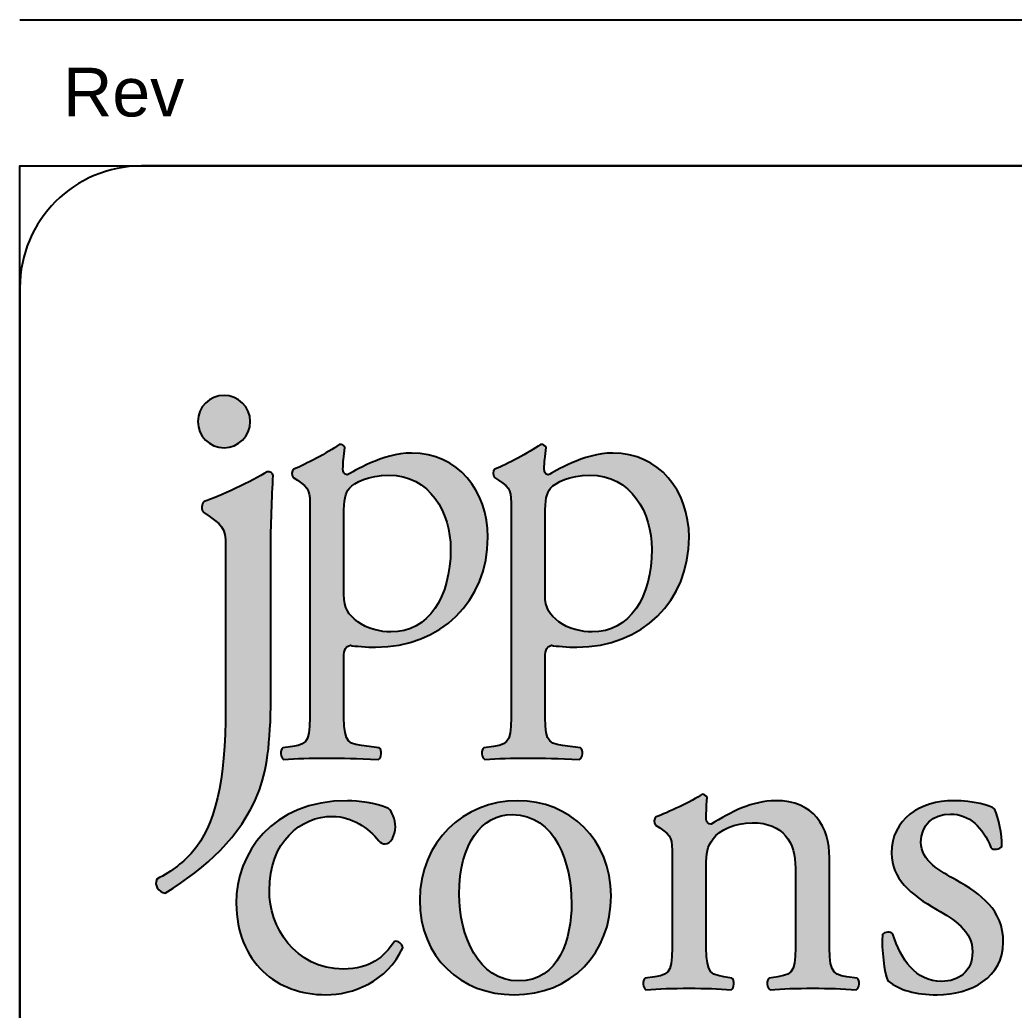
# Paper-space layout 'A1mask (portrait)' of a CAD drawing. Extents: x 0 to 565, y 0 to 805.
# Drawn here: x 385 to 425.83, y 85.33 to 126 of the extents above; entities that cross this region are included whole.
import ezdxf
from ezdxf.enums import TextEntityAlignment as Align

# ---------------------------------------------------------------- set-up
doc = ezdxf.new("R2010")
doc.units = 0
doc.layers.get('0').update_dxf_attribs({"linetype": 'CONTINUOUS'})
doc.layers.get('Defpoints').update_dxf_attribs({"linetype": 'CONTINUOUS'})
doc.layers.add('JPP_Mask', color=7, linetype='CONTINUOUS')
doc.styles.add('JPP', font='arial.ttf')

# ---------------------------------------------------------------- blocks, each defined once
blk = doc.blocks.new('A1mask (portrait)')
at = {"true_color": 0x0081c6}
h = blk.add_hatch(color=142, dxfattribs=at)
edge = h.paths.add_edge_path()
edge.add_spline(control_points=[(394.458, 109.504), (394.458, 110.098), (393.976, 110.58), (393.382, 110.58)], knot_values=[3, 3, 3, 3, 4, 4, 4, 4], degree=3, periodic=0)
edge.add_spline(control_points=[(393.382, 110.58), (392.788, 110.58), (392.306, 110.098), (392.306, 109.504)], knot_values=[2, 2, 2, 2, 3, 3, 3, 3], degree=3, periodic=0)
edge.add_spline(control_points=[(392.306, 109.504), (392.306, 108.91), (392.788, 108.428), (393.382, 108.428)], knot_values=[1, 1, 1, 1, 2, 2, 2, 2], degree=3, periodic=0)
edge.add_spline(control_points=[(393.382, 108.428), (393.976, 108.428), (394.458, 108.91), (394.458, 109.504)], knot_values=[0, 0, 0, 0, 1, 1, 1, 1], degree=3, periodic=0)
at = {"true_color": 0x004a91}
h = blk.add_hatch(color=154, dxfattribs=at)
edge = h.paths.add_edge_path()
edge.add_spline(control_points=[(399.609, 100.238), (402.291, 100.238), (404.217, 102.127), (404.217, 104.752)], knot_values=[9, 9, 9, 9, 10, 10, 10, 10], degree=3, periodic=0)
edge.add_spline(control_points=[(404.217, 104.752), (404.217, 106.659), (402.99, 108.208), (401.082, 108.208)], knot_values=[8, 8, 8, 8, 9, 9, 9, 9], degree=3, periodic=0)
edge.add_spline(control_points=[(401.082, 108.208), (399.873, 108.208), (398.684, 107.433), (398.438, 107.32)], knot_values=[7, 7, 7, 7, 8, 8, 8, 8], degree=3, periodic=0)
edge.add_spline(control_points=[(398.438, 107.32), (398.305, 107.32), (398.268, 107.433), (398.268, 107.566)], knot_values=[6, 6, 6, 6, 7, 7, 7, 7], degree=3, periodic=0)
edge.add_spline(control_points=[(398.268, 107.566), (398.268, 107.812), (398.305, 108.095), (398.343, 108.434)], knot_values=[5, 5, 5, 5, 6, 6, 6, 6], degree=3, periodic=0)
edge.add_spline(control_points=[(398.343, 108.434), (398.305, 108.529), (398.23, 108.567), (398.117, 108.567)], knot_values=[4, 4, 4, 4, 5, 5, 5, 5], degree=3, periodic=0)
edge.add_spline(control_points=[(398.117, 108.567), (397.626, 108.208), (396.738, 107.755), (396.247, 107.547)], knot_values=[3, 3, 3, 3, 4, 4, 4, 4], degree=3, periodic=0)
edge.add_spline(control_points=[(396.247, 107.547), (396.153, 107.491), (396.153, 107.283), (396.228, 107.207)], knot_values=[2, 2, 2, 2, 3, 3, 3, 3], degree=3, periodic=0)
edge.add_spline(control_points=[(396.228, 107.207), (396.228, 107.207), (396.398, 107.094), (396.398, 107.094), (396.908, 106.753), (396.908, 106.659), (396.908, 105.923)], knot_values=[0, 0, 0, 0, 1, 1, 1, 2, 2, 2, 2], degree=3, periodic=0)
edge.add_spline(control_points=[(396.908, 105.923), (396.908, 105.923), (396.908, 103.893), (396.908, 101.862)], knot_values=[21.5, 21.5, 21.5, 21.5, 22, 22, 22, 22], degree=3, periodic=0)
edge.add_spline(control_points=[(396.908, 101.862), (396.908, 99.832), (396.908, 97.802), (396.908, 97.802), (396.908, 96.442), (396.889, 96.254), (396.191, 96.159)], knot_values=[20, 20, 20, 20, 20.5, 20.5, 20.5, 21.5, 21.5, 21.5, 21.5], degree=3, periodic=0)
edge.add_spline(control_points=[(396.191, 96.159), (396.191, 96.159), (395.793, 96.102), (395.793, 96.102), (395.661, 96.007), (395.699, 95.686), (395.831, 95.63)], knot_values=[18, 18, 18, 18, 19, 19, 19, 20, 20, 20, 20], degree=3, periodic=0)
edge.add_spline(control_points=[(395.831, 95.63), (396.36, 95.668), (396.927, 95.686), (397.607, 95.686)], knot_values=[17, 17, 17, 17, 18, 18, 18, 18], degree=3, periodic=0)
edge.add_spline(control_points=[(397.607, 95.686), (398.268, 95.686), (398.816, 95.668), (399.722, 95.63)], knot_values=[16, 16, 16, 16, 17, 17, 17, 17], degree=3, periodic=0)
edge.add_spline(control_points=[(399.722, 95.63), (399.854, 95.686), (399.892, 96.007), (399.76, 96.102)], knot_values=[15, 15, 15, 15, 16, 16, 16, 16], degree=3, periodic=0)
edge.add_spline(control_points=[(399.76, 96.102), (399.76, 96.102), (399.023, 96.197), (399.023, 96.197), (398.343, 96.291), (398.305, 96.461), (398.305, 97.802)], knot_values=[13, 13, 13, 13, 14, 14, 14, 15, 15, 15, 15], degree=3, periodic=0)
edge.add_spline(control_points=[(398.305, 97.802), (398.305, 97.802), (398.305, 99.785), (398.305, 99.785), (398.305, 100.181), (398.4, 100.275), (398.57, 100.314)], knot_values=[11, 11, 11, 11, 12, 12, 12, 13, 13, 13, 13], degree=3, periodic=0)
edge.add_spline(control_points=[(398.57, 100.314), (398.74, 100.275), (399.269, 100.238), (399.609, 100.238)], knot_values=[10, 10, 10, 10, 11, 11, 11, 11], degree=3, periodic=0)
edge = h.paths.add_edge_path(flags=16)
edge.add_spline(control_points=[(398.872, 101.277), (398.495, 101.579), (398.305, 101.806), (398.305, 102.41)], knot_values=[0, 0, 0, 0, 1, 1, 1, 1], degree=3, periodic=0)
edge.add_spline(control_points=[(398.305, 102.41), (398.305, 102.41), (398.305, 103.222), (398.305, 104.034)], knot_values=[6.5, 6.5, 6.5, 6.5, 7, 7, 7, 7], degree=3, periodic=0)
edge.add_spline(control_points=[(398.305, 104.034), (398.305, 104.846), (398.305, 105.659), (398.305, 105.659), (398.305, 106.282), (398.362, 106.565), (398.532, 106.773)], knot_values=[5, 5, 5, 5, 5.5, 5.5, 5.5, 6.5, 6.5, 6.5, 6.5], degree=3, periodic=0)
edge.add_spline(control_points=[(398.532, 106.773), (398.74, 106.999), (399.325, 107.301), (400.138, 107.301)], knot_values=[4, 4, 4, 4, 5, 5, 5, 5], degree=3, periodic=0)
edge.add_spline(control_points=[(400.138, 107.301), (401.837, 107.301), (402.687, 105.772), (402.687, 104.261)], knot_values=[3, 3, 3, 3, 4, 4, 4, 4], degree=3, periodic=0)
edge.add_spline(control_points=[(402.687, 104.261), (402.687, 102.297), (401.781, 100.861), (400.232, 100.861)], knot_values=[2, 2, 2, 2, 3, 3, 3, 3], degree=3, periodic=0)
edge.add_spline(control_points=[(400.232, 100.861), (399.835, 100.861), (399.25, 100.994), (398.872, 101.277)], knot_values=[1, 1, 1, 1, 2, 2, 2, 2], degree=3, periodic=0)
h = blk.add_hatch(color=154, dxfattribs=at)
edge = h.paths.add_edge_path()
edge.add_spline(control_points=[(406.568, 97.802), (406.568, 97.802), (406.568, 99.785), (406.568, 99.785), (406.568, 100.181), (406.662, 100.275), (406.832, 100.314)], knot_values=[11, 11, 11, 11, 12, 12, 12, 13, 13, 13, 13], degree=3, periodic=0)
edge.add_spline(control_points=[(406.832, 100.314), (407.002, 100.275), (407.531, 100.238), (407.871, 100.238)], knot_values=[10, 10, 10, 10, 11, 11, 11, 11], degree=3, periodic=0)
edge.add_spline(control_points=[(407.871, 100.238), (410.553, 100.238), (412.478, 102.127), (412.478, 104.752)], knot_values=[9, 9, 9, 9, 10, 10, 10, 10], degree=3, periodic=0)
edge.add_spline(control_points=[(412.478, 104.752), (412.478, 106.659), (411.251, 108.208), (409.344, 108.208)], knot_values=[8, 8, 8, 8, 9, 9, 9, 9], degree=3, periodic=0)
edge.add_spline(control_points=[(409.344, 108.208), (408.135, 108.208), (406.945, 107.433), (406.7, 107.32)], knot_values=[7, 7, 7, 7, 8, 8, 8, 8], degree=3, periodic=0)
edge.add_spline(control_points=[(406.7, 107.32), (406.568, 107.32), (406.53, 107.433), (406.53, 107.566)], knot_values=[6, 6, 6, 6, 7, 7, 7, 7], degree=3, periodic=0)
edge.add_spline(control_points=[(406.53, 107.566), (406.53, 107.812), (406.568, 108.095), (406.605, 108.434)], knot_values=[5, 5, 5, 5, 6, 6, 6, 6], degree=3, periodic=0)
edge.add_spline(control_points=[(406.605, 108.434), (406.568, 108.529), (406.492, 108.567), (406.379, 108.567)], knot_values=[4, 4, 4, 4, 5, 5, 5, 5], degree=3, periodic=0)
edge.add_spline(control_points=[(406.379, 108.567), (405.888, 108.208), (405, 107.755), (404.509, 107.547)], knot_values=[3, 3, 3, 3, 4, 4, 4, 4], degree=3, periodic=0)
edge.add_spline(control_points=[(404.509, 107.547), (404.414, 107.491), (404.414, 107.283), (404.49, 107.207)], knot_values=[2, 2, 2, 2, 3, 3, 3, 3], degree=3, periodic=0)
edge.add_spline(control_points=[(404.49, 107.207), (404.49, 107.207), (404.66, 107.094), (404.66, 107.094), (405.17, 106.753), (405.17, 106.659), (405.17, 105.923)], knot_values=[0, 0, 0, 0, 1, 1, 1, 2, 2, 2, 2], degree=3, periodic=0)
edge.add_spline(control_points=[(405.17, 105.923), (405.17, 105.923), (405.17, 103.893), (405.17, 101.862)], knot_values=[21.5, 21.5, 21.5, 21.5, 22, 22, 22, 22], degree=3, periodic=0)
edge.add_spline(control_points=[(405.17, 101.862), (405.17, 99.832), (405.17, 97.802), (405.17, 97.802), (405.17, 96.442), (405.151, 96.254), (404.452, 96.159)], knot_values=[20, 20, 20, 20, 20.5, 20.5, 20.5, 21.5, 21.5, 21.5, 21.5], degree=3, periodic=0)
edge.add_spline(control_points=[(404.452, 96.159), (404.452, 96.159), (404.056, 96.102), (404.056, 96.102), (403.923, 96.007), (403.961, 95.686), (404.093, 95.63)], knot_values=[18, 18, 18, 18, 19, 19, 19, 20, 20, 20, 20], degree=3, periodic=0)
edge.add_spline(control_points=[(404.093, 95.63), (404.622, 95.668), (405.189, 95.686), (405.869, 95.686)], knot_values=[17, 17, 17, 17, 18, 18, 18, 18], degree=3, periodic=0)
edge.add_spline(control_points=[(405.869, 95.686), (406.53, 95.686), (407.078, 95.668), (407.984, 95.63)], knot_values=[16, 16, 16, 16, 17, 17, 17, 17], degree=3, periodic=0)
edge.add_spline(control_points=[(407.984, 95.63), (408.116, 95.686), (408.154, 96.007), (408.022, 96.102)], knot_values=[15, 15, 15, 15, 16, 16, 16, 16], degree=3, periodic=0)
edge.add_spline(control_points=[(408.022, 96.102), (408.022, 96.102), (407.285, 96.197), (407.285, 96.197), (406.605, 96.291), (406.568, 96.461), (406.568, 97.802)], knot_values=[13, 13, 13, 13, 14, 14, 14, 15, 15, 15, 15], degree=3, periodic=0)
edge = h.paths.add_edge_path(flags=16)
edge.add_spline(control_points=[(407.134, 101.277), (406.757, 101.579), (406.568, 101.806), (406.568, 102.41)], knot_values=[0, 0, 0, 0, 1, 1, 1, 1], degree=3, periodic=0)
edge.add_spline(control_points=[(406.568, 102.41), (406.568, 102.41), (406.568, 103.222), (406.568, 104.034)], knot_values=[6.5, 6.5, 6.5, 6.5, 7, 7, 7, 7], degree=3, periodic=0)
edge.add_spline(control_points=[(406.568, 104.034), (406.568, 104.846), (406.568, 105.659), (406.568, 105.659), (406.568, 106.282), (406.624, 106.565), (406.794, 106.773)], knot_values=[5, 5, 5, 5, 5.5, 5.5, 5.5, 6.5, 6.5, 6.5, 6.5], degree=3, periodic=0)
edge.add_spline(control_points=[(406.794, 106.773), (407.002, 106.999), (407.587, 107.301), (408.399, 107.301)], knot_values=[4, 4, 4, 4, 5, 5, 5, 5], degree=3, periodic=0)
edge.add_spline(control_points=[(408.399, 107.301), (410.099, 107.301), (410.949, 105.772), (410.949, 104.261)], knot_values=[3, 3, 3, 3, 4, 4, 4, 4], degree=3, periodic=0)
edge.add_spline(control_points=[(410.949, 104.261), (410.949, 102.297), (410.043, 100.861), (408.494, 100.861)], knot_values=[2, 2, 2, 2, 3, 3, 3, 3], degree=3, periodic=0)
edge.add_spline(control_points=[(408.494, 100.861), (408.097, 100.861), (407.512, 100.994), (407.134, 101.277)], knot_values=[1, 1, 1, 1, 2, 2, 2, 2], degree=3, periodic=0)
h = blk.add_hatch(color=154, dxfattribs=at)
edge = h.paths.add_edge_path()
edge.add_spline(control_points=[(395.303, 98.126), (395.303, 98.126), (395.303, 104.188), (395.303, 104.188), (395.303, 105.215), (395.353, 106.417), (395.403, 107.294)], knot_values=[5, 5, 5, 5, 6, 6, 6, 7, 7, 7, 7], degree=3, periodic=0)
edge.add_spline(control_points=[(395.403, 107.294), (395.378, 107.394), (395.278, 107.445), (395.153, 107.445)], knot_values=[4, 4, 4, 4, 5, 5, 5, 5], degree=3, periodic=0)
edge.add_spline(control_points=[(395.153, 107.445), (394.577, 107.069), (393.149, 106.417), (392.573, 106.217)], knot_values=[3, 3, 3, 3, 4, 4, 4, 4], degree=3, periodic=0)
edge.add_spline(control_points=[(392.573, 106.217), (392.447, 106.141), (392.447, 105.866), (392.548, 105.766)], knot_values=[2, 2, 2, 2, 3, 3, 3, 3], degree=3, periodic=0)
edge.add_spline(control_points=[(392.548, 105.766), (392.548, 105.766), (392.773, 105.616), (392.773, 105.616), (393.45, 105.165), (393.45, 105.04), (393.45, 104.063)], knot_values=[0, 0, 0, 0, 1, 1, 1, 2, 2, 2, 2], degree=3, periodic=0)
edge.add_spline(control_points=[(393.45, 104.063), (393.45, 104.063), (393.45, 102.485), (393.45, 100.907)], knot_values=[12.5, 12.5, 12.5, 12.5, 13, 13, 13, 13], degree=3, periodic=0)
edge.add_spline(control_points=[(393.45, 100.907), (393.45, 99.329), (393.45, 97.75), (393.45, 97.75), (393.45, 94.695), (392.999, 92.891), (392.097, 91.84)], knot_values=[11, 11, 11, 11, 11.5, 11.5, 11.5, 12.5, 12.5, 12.5, 12.5], degree=3, periodic=0)
edge.add_spline(control_points=[(392.097, 91.84), (391.746, 91.439), (391.27, 91.037), (390.618, 90.712)], knot_values=[10, 10, 10, 10, 11, 11, 11, 11], degree=3, periodic=0)
edge.add_spline(control_points=[(390.618, 90.712), (390.519, 90.462), (390.669, 90.186), (390.97, 90.136)], knot_values=[9, 9, 9, 9, 10, 10, 10, 10], degree=3, periodic=0)
edge.add_spline(control_points=[(390.97, 90.136), (392.698, 91.213), (394.025, 92.416), (394.777, 94.219)], knot_values=[8, 8, 8, 8, 9, 9, 9, 9], degree=3, periodic=0)
edge.add_spline(control_points=[(394.777, 94.219), (395.128, 95.07), (395.303, 96.323), (395.303, 98.126)], knot_values=[7, 7, 7, 7, 8, 8, 8, 8], degree=3, periodic=0)
at = {"true_color": 0x0081c6}
h = blk.add_hatch(color=142, dxfattribs=at)
h.dxf.hatch_style = 2
edge = h.paths.add_edge_path()
edge.add_spline(control_points=[(400.419, 92.856), (400.419, 93.177), (400.287, 93.479), (400.136, 93.612)], knot_values=[0, 0, 0, 0, 1, 1, 1, 1], degree=3, periodic=0)
edge.add_spline(control_points=[(400.136, 93.612), (399.626, 93.838), (398.889, 93.933), (398.455, 93.933)], knot_values=[12, 12, 12, 12, 13, 13, 13, 13], degree=3, periodic=0)
edge.add_spline(control_points=[(398.455, 93.933), (395.32, 93.933), (393.885, 91.761), (393.885, 89.721)], knot_values=[11, 11, 11, 11, 12, 12, 12, 12], degree=3, periodic=0)
edge.add_spline(control_points=[(393.885, 89.721), (393.885, 88.493), (394.319, 87.568), (394.98, 86.926)], knot_values=[10, 10, 10, 10, 11, 11, 11, 11], degree=3, periodic=0)
edge.add_spline(control_points=[(394.98, 86.926), (395.641, 86.284), (396.566, 85.963), (397.567, 85.963)], knot_values=[9, 9, 9, 9, 10, 10, 10, 10], degree=3, periodic=0)
edge.add_spline(control_points=[(397.567, 85.963), (398.662, 85.963), (400.079, 86.492), (400.722, 87.889)], knot_values=[8, 8, 8, 8, 9, 9, 9, 9], degree=3, periodic=0)
edge.add_spline(control_points=[(400.722, 87.889), (400.703, 88.059), (400.532, 88.191), (400.381, 88.154)], knot_values=[7, 7, 7, 7, 8, 8, 8, 8], degree=3, periodic=0)
edge.add_spline(control_points=[(400.381, 88.154), (399.947, 87.511), (399.38, 87.02), (398.285, 87.02)], knot_values=[6, 6, 6, 6, 7, 7, 7, 7], degree=3, periodic=0)
edge.add_spline(control_points=[(398.285, 87.02), (396.264, 87.02), (395.244, 88.777), (395.244, 90.25)], knot_values=[5, 5, 5, 5, 6, 6, 6, 6], degree=3, periodic=0)
edge.add_spline(control_points=[(395.244, 90.25), (395.244, 92.252), (396.528, 93.29), (397.85, 93.29)], knot_values=[4, 4, 4, 4, 5, 5, 5, 5], degree=3, periodic=0)
edge.add_spline(control_points=[(397.85, 93.29), (398.625, 93.29), (399.323, 92.799), (399.739, 92.289)], knot_values=[3, 3, 3, 3, 4, 4, 4, 4], degree=3, periodic=0)
edge.add_spline(control_points=[(399.739, 92.289), (399.815, 92.195), (399.909, 92.157), (400.004, 92.157)], knot_values=[2, 2, 2, 2, 3, 3, 3, 3], degree=3, periodic=0)
edge.add_spline(control_points=[(400.004, 92.157), (400.23, 92.157), (400.419, 92.516), (400.419, 92.856)], knot_values=[1, 1, 1, 1, 2, 2, 2, 2], degree=3, periodic=0)
h = blk.add_hatch(color=142, dxfattribs=at)
edge = h.paths.add_edge_path()
edge.add_spline(control_points=[(409.276, 90.023), (409.276, 92.346), (407.557, 93.933), (405.442, 93.933)], knot_values=[3, 3, 3, 3, 4, 4, 4, 4], degree=3, periodic=0)
edge.add_spline(control_points=[(405.442, 93.933), (403.213, 93.933), (401.419, 92.233), (401.419, 89.853)], knot_values=[2, 2, 2, 2, 3, 3, 3, 3], degree=3, periodic=0)
edge.add_spline(control_points=[(401.419, 89.853), (401.419, 87.492), (403.119, 85.963), (405.291, 85.963)], knot_values=[1, 1, 1, 1, 2, 2, 2, 2], degree=3, periodic=0)
edge.add_spline(control_points=[(405.291, 85.963), (407.652, 85.963), (409.276, 87.662), (409.276, 90.023)], knot_values=[0, 0, 0, 0, 1, 1, 1, 1], degree=3, periodic=0)
edge = h.paths.add_edge_path(flags=16)
edge.add_spline(control_points=[(407.652, 89.721), (407.652, 88.267), (407.142, 86.529), (405.48, 86.529)], knot_values=[2, 2, 2, 2, 3, 3, 3, 3], degree=3, periodic=0)
edge.add_spline(control_points=[(405.48, 86.529), (403.818, 86.529), (403.043, 88.381), (403.043, 90.099)], knot_values=[1, 1, 1, 1, 2, 2, 2, 2], degree=3, periodic=0)
edge.add_spline(control_points=[(403.043, 90.099), (403.043, 92.176), (403.969, 93.366), (405.215, 93.366)], knot_values=[0, 0, 0, 0, 1, 1, 1, 1], degree=3, periodic=0)
edge.add_spline(control_points=[(405.215, 93.366), (407.01, 93.366), (407.652, 91.326), (407.652, 89.721)], knot_values=[3, 3, 3, 3, 4, 4, 4, 4], degree=3, periodic=0)
h = blk.add_hatch(color=142, dxfattribs=at)
edge = h.paths.add_edge_path()
edge.add_spline(control_points=[(418.245, 88.342), (418.245, 88.342), (418.245, 91.591), (418.245, 91.591), (418.245, 92.856), (417.604, 93.933), (416.036, 93.933)], knot_values=[8, 8, 8, 8, 9, 9, 9, 10, 10, 10, 10], degree=3, periodic=0)
edge.add_spline(control_points=[(416.036, 93.933), (415.073, 93.933), (414.185, 93.46), (413.392, 92.97)], knot_values=[7, 7, 7, 7, 8, 8, 8, 8], degree=3, periodic=0)
edge.add_spline(control_points=[(413.392, 92.97), (413.26, 92.97), (413.184, 93.064), (413.184, 93.177)], knot_values=[6, 6, 6, 6, 7, 7, 7, 7], degree=3, periodic=0)
edge.add_spline(control_points=[(413.184, 93.177), (413.184, 93.347), (413.184, 93.63), (413.222, 94.064)], knot_values=[5, 5, 5, 5, 6, 6, 6, 6], degree=3, periodic=0)
edge.add_spline(control_points=[(413.222, 94.064), (413.184, 94.159), (413.09, 94.197), (413.014, 94.197)], knot_values=[4, 4, 4, 4, 5, 5, 5, 5], degree=3, periodic=0)
edge.add_spline(control_points=[(413.014, 94.197), (412.636, 93.914), (411.56, 93.423), (411.126, 93.271)], knot_values=[3, 3, 3, 3, 4, 4, 4, 4], degree=3, periodic=0)
edge.add_spline(control_points=[(411.126, 93.271), (411.031, 93.215), (411.031, 93.007), (411.107, 92.932)], knot_values=[2, 2, 2, 2, 3, 3, 3, 3], degree=3, periodic=0)
edge.add_spline(control_points=[(411.107, 92.932), (411.107, 92.932), (411.277, 92.818), (411.277, 92.818), (411.786, 92.479), (411.786, 92.384), (411.786, 91.648)], knot_values=[0, 0, 0, 0, 1, 1, 1, 2, 2, 2, 2], degree=3, periodic=0)
edge.add_spline(control_points=[(411.786, 91.648), (411.786, 91.648), (411.786, 90.821), (411.786, 89.995)], knot_values=[31.5, 31.5, 31.5, 31.5, 32, 32, 32, 32], degree=3, periodic=0)
edge.add_spline(control_points=[(411.786, 89.995), (411.786, 89.169), (411.786, 88.342), (411.786, 88.342), (411.786, 86.983), (411.767, 86.794), (411.069, 86.7)], knot_values=[30, 30, 30, 30, 30.5, 30.5, 30.5, 31.5, 31.5, 31.5, 31.5], degree=3, periodic=0)
edge.add_spline(control_points=[(411.069, 86.7), (411.069, 86.7), (410.672, 86.643), (410.672, 86.643), (410.54, 86.548), (410.578, 86.228), (410.71, 86.171)], knot_values=[28, 28, 28, 28, 29, 29, 29, 30, 30, 30, 30], degree=3, periodic=0)
edge.add_spline(control_points=[(410.71, 86.171), (411.239, 86.208), (411.805, 86.228), (412.485, 86.228)], knot_values=[27, 27, 27, 27, 28, 28, 28, 28], degree=3, periodic=0)
edge.add_spline(control_points=[(412.485, 86.228), (413.147, 86.228), (413.694, 86.208), (414.204, 86.171)], knot_values=[26, 26, 26, 26, 27, 27, 27, 27], degree=3, periodic=0)
edge.add_spline(control_points=[(414.204, 86.171), (414.336, 86.228), (414.374, 86.548), (414.242, 86.643)], knot_values=[25, 25, 25, 25, 26, 26, 26, 26], degree=3, periodic=0)
edge.add_spline(control_points=[(414.242, 86.643), (414.242, 86.643), (413.902, 86.7), (413.902, 86.7), (413.222, 86.812), (413.184, 86.983), (413.184, 88.342)], knot_values=[23, 23, 23, 23, 24, 24, 24, 25, 25, 25, 25], degree=3, periodic=0)
edge.add_spline(control_points=[(413.184, 88.342), (413.184, 88.342), (413.184, 91.232), (413.184, 91.232), (413.184, 91.78), (413.222, 92.044), (413.467, 92.365)], knot_values=[21, 21, 21, 21, 22, 22, 22, 23, 23, 23, 23], degree=3, periodic=0)
edge.add_spline(control_points=[(413.467, 92.365), (413.732, 92.724), (414.355, 93.026), (415.073, 93.026)], knot_values=[20, 20, 20, 20, 21, 21, 21, 21], degree=3, periodic=0)
edge.add_spline(control_points=[(415.073, 93.026), (416.357, 93.026), (416.848, 92.233), (416.848, 91.157)], knot_values=[19, 19, 19, 19, 20, 20, 20, 20], degree=3, periodic=0)
edge.add_spline(control_points=[(416.848, 91.157), (416.848, 91.157), (416.848, 88.342), (416.848, 88.342), (416.848, 86.983), (416.829, 86.812), (416.13, 86.7)], knot_values=[17, 17, 17, 17, 18, 18, 18, 19, 19, 19, 19], degree=3, periodic=0)
edge.add_spline(control_points=[(416.13, 86.7), (416.13, 86.7), (415.771, 86.643), (415.771, 86.643), (415.639, 86.548), (415.677, 86.228), (415.809, 86.171)], knot_values=[15, 15, 15, 15, 16, 16, 16, 17, 17, 17, 17], degree=3, periodic=0)
edge.add_spline(control_points=[(415.809, 86.171), (416.319, 86.208), (416.886, 86.228), (417.566, 86.228)], knot_values=[14, 14, 14, 14, 15, 15, 15, 15], degree=3, periodic=0)
edge.add_spline(control_points=[(417.566, 86.228), (418.227, 86.228), (418.774, 86.208), (419.341, 86.171)], knot_values=[13, 13, 13, 13, 14, 14, 14, 14], degree=3, periodic=0)
edge.add_spline(control_points=[(419.341, 86.171), (419.473, 86.228), (419.511, 86.548), (419.378, 86.643)], knot_values=[12, 12, 12, 12, 13, 13, 13, 13], degree=3, periodic=0)
edge.add_spline(control_points=[(419.378, 86.643), (419.378, 86.643), (418.963, 86.7), (418.963, 86.7), (418.283, 86.794), (418.245, 86.983), (418.245, 88.342)], knot_values=[10, 10, 10, 10, 11, 11, 11, 12, 12, 12, 12], degree=3, periodic=0)
h = blk.add_hatch(color=142, dxfattribs=at)
edge = h.paths.add_edge_path()
edge.add_spline(control_points=[(425.383, 88.116), (425.383, 89.456), (424.458, 90.099), (423.457, 90.665)], knot_values=[5, 5, 5, 5, 6, 6, 6, 6], degree=3, periodic=0)
edge.add_spline(control_points=[(423.457, 90.665), (422.796, 91.043), (422.003, 91.458), (422.003, 92.233)], knot_values=[4, 4, 4, 4, 5, 5, 5, 5], degree=3, periodic=0)
edge.add_spline(control_points=[(422.003, 92.233), (422.003, 92.913), (422.475, 93.385), (423.212, 93.385)], knot_values=[3, 3, 3, 3, 4, 4, 4, 4], degree=3, periodic=0)
edge.add_spline(control_points=[(423.212, 93.385), (423.986, 93.385), (424.553, 92.837), (424.873, 92.006)], knot_values=[2, 2, 2, 2, 3, 3, 3, 3], degree=3, periodic=0)
edge.add_spline(control_points=[(424.873, 92.006), (424.968, 91.893), (425.251, 91.931), (425.327, 92.063)], knot_values=[1, 1, 1, 1, 2, 2, 2, 2], degree=3, periodic=0)
edge.add_spline(control_points=[(425.327, 92.063), (425.327, 92.573), (425.195, 93.177), (425.025, 93.593)], knot_values=[0, 0, 0, 0, 1, 1, 1, 1], degree=3, periodic=0)
edge.add_spline(control_points=[(425.025, 93.593), (424.855, 93.744), (424.156, 93.933), (423.363, 93.933)], knot_values=[15, 15, 15, 15, 16, 16, 16, 16], degree=3, periodic=0)
edge.add_spline(control_points=[(423.363, 93.933), (421.927, 93.933), (420.794, 93.158), (420.794, 91.78)], knot_values=[14, 14, 14, 14, 15, 15, 15, 15], degree=3, periodic=0)
edge.add_spline(control_points=[(420.794, 91.78), (420.794, 90.741), (421.568, 90.08), (422.664, 89.456)], knot_values=[13, 13, 13, 13, 14, 14, 14, 14], degree=3, periodic=0)
edge.add_spline(control_points=[(422.664, 89.456), (423.363, 89.06), (424.118, 88.588), (424.118, 87.719)], knot_values=[12, 12, 12, 12, 13, 13, 13, 13], degree=3, periodic=0)
edge.add_spline(control_points=[(424.118, 87.719), (424.118, 86.907), (423.533, 86.511), (422.853, 86.511)], knot_values=[11, 11, 11, 11, 12, 12, 12, 12], degree=3, periodic=0)
edge.add_spline(control_points=[(422.853, 86.511), (421.776, 86.511), (421.171, 87.417), (420.851, 88.456)], knot_values=[10, 10, 10, 10, 11, 11, 11, 11], degree=3, periodic=0)
edge.add_spline(control_points=[(420.851, 88.456), (420.757, 88.569), (420.511, 88.55), (420.416, 88.436)], knot_values=[9, 9, 9, 9, 10, 10, 10, 10], degree=3, periodic=0)
edge.add_spline(control_points=[(420.416, 88.436), (420.379, 87.814), (420.492, 86.888), (420.643, 86.529)], knot_values=[8, 8, 8, 8, 9, 9, 9, 9], degree=3, periodic=0)
edge.add_spline(control_points=[(420.643, 86.529), (421.115, 86.152), (421.776, 85.963), (422.664, 85.963)], knot_values=[7, 7, 7, 7, 8, 8, 8, 8], degree=3, periodic=0)
edge.add_spline(control_points=[(422.664, 85.963), (424.061, 85.963), (425.383, 86.681), (425.383, 88.116)], knot_values=[6, 6, 6, 6, 7, 7, 7, 7], degree=3, periodic=0)
at = {"color": 154, "true_color": 0x004a91}
for p, q in [((560, 120), (390, 120)), ((385, 115), (385, 5))]:
    blk.add_line(p, q, dxfattribs=at)
blk.add_arc((390, 115), 5, 90, 180, dxfattribs=at)
at = {"layer": 'Defpoints'}
blk.add_lwpolyline([(385, 0), (385, 120), (565, 120)], dxfattribs=at)
at = {"layer": 'Defpoints', "color": 142, "true_color": 0x0081c6}
for points, knots in [([(394.458, 109.504), (394.458, 108.91), (393.976, 108.428), (393.382, 108.428), (392.788, 108.428), (392.306, 108.91), (392.306, 109.504), (392.306, 110.098), (392.788, 110.58), (393.382, 110.58), (393.976, 110.58), (394.458, 110.098), (394.458, 109.504)], [0, 0, 0, 0, 1, 1, 1, 2, 2, 2, 3, 3, 3, 4, 4, 4, 4]), ([(400.136, 93.612), (400.287, 93.479), (400.419, 93.177), (400.419, 92.856), (400.419, 92.516), (400.23, 92.157), (400.004, 92.157), (399.909, 92.157), (399.815, 92.195), (399.739, 92.289), (399.323, 92.799), (398.625, 93.29), (397.85, 93.29), (396.528, 93.29), (395.244, 92.252), (395.244, 90.25), (395.244, 88.777), (396.264, 87.02), (398.285, 87.02), (399.38, 87.02), (399.947, 87.511), (400.381, 88.154), (400.532, 88.191), (400.703, 88.059), (400.722, 87.889), (400.079, 86.492), (398.662, 85.963), (397.567, 85.963), (396.566, 85.963), (395.641, 86.284), (394.98, 86.926), (394.319, 87.568), (393.885, 88.493), (393.885, 89.721), (393.885, 91.761), (395.32, 93.933), (398.455, 93.933), (398.889, 93.933), (399.626, 93.838), (400.136, 93.612)], [0, 0, 0, 0, 1, 1, 1, 2, 2, 2, 3, 3, 3, 4, 4, 4, 5, 5, 5, 6, 6, 6, 7, 7, 7, 8, 8, 8, 9, 9, 9, 10, 10, 10, 11, 11, 11, 12, 12, 12, 13, 13, 13, 13]), ([(409.276, 90.023), (409.276, 87.662), (407.652, 85.963), (405.291, 85.963), (403.119, 85.963), (401.419, 87.492), (401.419, 89.853), (401.419, 92.233), (403.213, 93.933), (405.442, 93.933), (407.557, 93.933), (409.276, 92.346), (409.276, 90.023)], [0, 0, 0, 0, 1, 1, 1, 2, 2, 2, 3, 3, 3, 4, 4, 4, 4]), ([(411.786, 91.648), (411.786, 92.384), (411.786, 92.479), (411.277, 92.818), (411.277, 92.818), (411.107, 92.932), (411.107, 92.932), (411.031, 93.007), (411.031, 93.215), (411.126, 93.271), (411.56, 93.423), (412.636, 93.914), (413.014, 94.197), (413.09, 94.197), (413.184, 94.159), (413.222, 94.064), (413.184, 93.63), (413.184, 93.347), (413.184, 93.177), (413.184, 93.064), (413.26, 92.97), (413.392, 92.97), (414.185, 93.46), (415.073, 93.933), (416.036, 93.933), (417.604, 93.933), (418.245, 92.856), (418.245, 91.591), (418.245, 91.591), (418.245, 88.342), (418.245, 88.342), (418.245, 86.983), (418.283, 86.794), (418.963, 86.7), (418.963, 86.7), (419.378, 86.643), (419.378, 86.643), (419.511, 86.548), (419.473, 86.228), (419.341, 86.171), (418.774, 86.208), (418.227, 86.228), (417.566, 86.228), (416.886, 86.228), (416.319, 86.208), (415.809, 86.171), (415.677, 86.228), (415.639, 86.548), (415.771, 86.643), (415.771, 86.643), (416.13, 86.7), (416.13, 86.7), (416.829, 86.812), (416.848, 86.983), (416.848, 88.342), (416.848, 88.342), (416.848, 91.157), (416.848, 91.157), (416.848, 92.233), (416.357, 93.026), (415.073, 93.026), (414.355, 93.026), (413.732, 92.724), (413.467, 92.365), (413.222, 92.044), (413.184, 91.78), (413.184, 91.232), (413.184, 91.232), (413.184, 88.342), (413.184, 88.342), (413.184, 86.983), (413.222, 86.812), (413.902, 86.7), (413.902, 86.7), (414.242, 86.643), (414.242, 86.643), (414.374, 86.548), (414.336, 86.228), (414.204, 86.171), (413.694, 86.208), (413.147, 86.228), (412.485, 86.228), (411.805, 86.228), (411.239, 86.208), (410.71, 86.171), (410.578, 86.228), (410.54, 86.548), (410.672, 86.643), (410.672, 86.643), (411.069, 86.7), (411.069, 86.7), (411.767, 86.794), (411.786, 86.983), (411.786, 88.342), (411.786, 88.342), (411.786, 91.648), (411.786, 91.648)], [0, 0, 0, 0, 1, 1, 1, 2, 2, 2, 3, 3, 3, 4, 4, 4, 5, 5, 5, 6, 6, 6, 7, 7, 7, 8, 8, 8, 9, 9, 9, 10, 10, 10, 11, 11, 11, 12, 12, 12, 13, 13, 13, 14, 14, 14, 15, 15, 15, 16, 16, 16, 17, 17, 17, 18, 18, 18, 19, 19, 19, 20, 20, 20, 21, 21, 21, 22, 22, 22, 23, 23, 23, 24, 24, 24, 25, 25, 25, 26, 26, 26, 27, 27, 27, 28, 28, 28, 29, 29, 29, 30, 30, 30, 31, 31, 31, 32, 32, 32, 32]), ([(425.025, 93.593), (425.195, 93.177), (425.327, 92.573), (425.327, 92.063), (425.251, 91.931), (424.968, 91.893), (424.873, 92.006), (424.553, 92.837), (423.986, 93.385), (423.212, 93.385), (422.475, 93.385), (422.003, 92.913), (422.003, 92.233), (422.003, 91.458), (422.796, 91.043), (423.457, 90.665), (424.458, 90.099), (425.383, 89.456), (425.383, 88.116), (425.383, 86.681), (424.061, 85.963), (422.664, 85.963), (421.776, 85.963), (421.115, 86.152), (420.643, 86.529), (420.492, 86.888), (420.379, 87.814), (420.416, 88.436), (420.511, 88.55), (420.757, 88.569), (420.851, 88.456), (421.171, 87.417), (421.776, 86.511), (422.853, 86.511), (423.533, 86.511), (424.118, 86.907), (424.118, 87.719), (424.118, 88.588), (423.363, 89.06), (422.664, 89.456), (421.568, 90.08), (420.794, 90.741), (420.794, 91.78), (420.794, 93.158), (421.927, 93.933), (423.363, 93.933), (424.156, 93.933), (424.855, 93.744), (425.025, 93.593)], [0, 0, 0, 0, 1, 1, 1, 2, 2, 2, 3, 3, 3, 4, 4, 4, 5, 5, 5, 6, 6, 6, 7, 7, 7, 8, 8, 8, 9, 9, 9, 10, 10, 10, 11, 11, 11, 12, 12, 12, 13, 13, 13, 14, 14, 14, 15, 15, 15, 16, 16, 16, 16]), ([(405.215, 93.366), (403.969, 93.366), (403.043, 92.176), (403.043, 90.099), (403.043, 88.381), (403.818, 86.529), (405.48, 86.529), (407.142, 86.529), (407.652, 88.267), (407.652, 89.721), (407.652, 91.326), (407.01, 93.366), (405.215, 93.366)], [0, 0, 0, 0, 1, 1, 1, 2, 2, 2, 3, 3, 3, 4, 4, 4, 4])]:
    blk.add_open_spline(points, degree=3, knots=knots, dxfattribs=at)
at = {"layer": 'Defpoints', "color": 154, "true_color": 0x004a91}
for points, knots in [([(396.908, 105.923), (396.908, 106.659), (396.908, 106.753), (396.398, 107.094), (396.398, 107.094), (396.228, 107.207), (396.228, 107.207), (396.153, 107.283), (396.153, 107.491), (396.247, 107.547), (396.738, 107.755), (397.626, 108.208), (398.117, 108.567), (398.23, 108.567), (398.305, 108.529), (398.343, 108.434), (398.305, 108.095), (398.268, 107.812), (398.268, 107.566), (398.268, 107.433), (398.305, 107.32), (398.438, 107.32), (398.684, 107.433), (399.873, 108.208), (401.082, 108.208), (402.99, 108.208), (404.217, 106.659), (404.217, 104.752), (404.217, 102.127), (402.291, 100.238), (399.609, 100.238), (399.269, 100.238), (398.74, 100.275), (398.57, 100.314), (398.4, 100.275), (398.305, 100.181), (398.305, 99.785), (398.305, 99.785), (398.305, 97.802), (398.305, 97.802), (398.305, 96.461), (398.343, 96.291), (399.023, 96.197), (399.023, 96.197), (399.76, 96.102), (399.76, 96.102), (399.892, 96.007), (399.854, 95.686), (399.722, 95.63), (398.816, 95.668), (398.268, 95.686), (397.607, 95.686), (396.927, 95.686), (396.36, 95.668), (395.831, 95.63), (395.699, 95.686), (395.661, 96.007), (395.793, 96.102), (395.793, 96.102), (396.191, 96.159), (396.191, 96.159), (396.889, 96.254), (396.908, 96.442), (396.908, 97.802), (396.908, 97.802), (396.908, 105.923), (396.908, 105.923)], [0, 0, 0, 0, 1, 1, 1, 2, 2, 2, 3, 3, 3, 4, 4, 4, 5, 5, 5, 6, 6, 6, 7, 7, 7, 8, 8, 8, 9, 9, 9, 10, 10, 10, 11, 11, 11, 12, 12, 12, 13, 13, 13, 14, 14, 14, 15, 15, 15, 16, 16, 16, 17, 17, 17, 18, 18, 18, 19, 19, 19, 20, 20, 20, 21, 21, 21, 22, 22, 22, 22]), ([(405.17, 105.923), (405.17, 106.659), (405.17, 106.753), (404.66, 107.094), (404.66, 107.094), (404.49, 107.207), (404.49, 107.207), (404.414, 107.283), (404.414, 107.491), (404.509, 107.547), (405, 107.755), (405.888, 108.208), (406.379, 108.567), (406.492, 108.567), (406.568, 108.529), (406.605, 108.434), (406.568, 108.095), (406.53, 107.812), (406.53, 107.566), (406.53, 107.433), (406.568, 107.32), (406.7, 107.32), (406.945, 107.433), (408.135, 108.208), (409.344, 108.208), (411.251, 108.208), (412.478, 106.659), (412.478, 104.752), (412.478, 102.127), (410.553, 100.238), (407.871, 100.238), (407.531, 100.238), (407.002, 100.275), (406.832, 100.314), (406.662, 100.275), (406.568, 100.181), (406.568, 99.785), (406.568, 99.785), (406.568, 97.802), (406.568, 97.802), (406.568, 96.461), (406.605, 96.291), (407.285, 96.197), (407.285, 96.197), (408.022, 96.102), (408.022, 96.102), (408.154, 96.007), (408.116, 95.686), (407.984, 95.63), (407.078, 95.668), (406.53, 95.686), (405.869, 95.686), (405.189, 95.686), (404.622, 95.668), (404.093, 95.63), (403.961, 95.686), (403.923, 96.007), (404.056, 96.102), (404.056, 96.102), (404.452, 96.159), (404.452, 96.159), (405.151, 96.254), (405.17, 96.442), (405.17, 97.802), (405.17, 97.802), (405.17, 105.923), (405.17, 105.923)], [0, 0, 0, 0, 1, 1, 1, 2, 2, 2, 3, 3, 3, 4, 4, 4, 5, 5, 5, 6, 6, 6, 7, 7, 7, 8, 8, 8, 9, 9, 9, 10, 10, 10, 11, 11, 11, 12, 12, 12, 13, 13, 13, 14, 14, 14, 15, 15, 15, 16, 16, 16, 17, 17, 17, 18, 18, 18, 19, 19, 19, 20, 20, 20, 21, 21, 21, 22, 22, 22, 22]), ([(393.45, 104.063), (393.45, 105.04), (393.45, 105.165), (392.773, 105.616), (392.773, 105.616), (392.548, 105.766), (392.548, 105.766), (392.447, 105.866), (392.447, 106.141), (392.573, 106.217), (393.149, 106.417), (394.577, 107.069), (395.153, 107.445), (395.278, 107.445), (395.378, 107.394), (395.403, 107.294), (395.353, 106.417), (395.303, 105.215), (395.303, 104.188), (395.303, 104.188), (395.303, 98.126), (395.303, 98.126), (395.303, 96.323), (395.128, 95.07), (394.777, 94.219), (394.025, 92.416), (392.698, 91.213), (390.97, 90.136), (390.669, 90.186), (390.519, 90.462), (390.618, 90.712), (391.27, 91.037), (391.746, 91.439), (392.097, 91.84), (392.999, 92.891), (393.45, 94.695), (393.45, 97.75), (393.45, 97.75), (393.45, 104.063), (393.45, 104.063)], [0, 0, 0, 0, 1, 1, 1, 2, 2, 2, 3, 3, 3, 4, 4, 4, 5, 5, 5, 6, 6, 6, 7, 7, 7, 8, 8, 8, 9, 9, 9, 10, 10, 10, 11, 11, 11, 12, 12, 12, 13, 13, 13, 13]), ([(398.305, 102.41), (398.305, 101.806), (398.495, 101.579), (398.872, 101.277), (399.25, 100.994), (399.835, 100.861), (400.232, 100.861), (401.781, 100.861), (402.687, 102.297), (402.687, 104.261), (402.687, 105.772), (401.837, 107.301), (400.138, 107.301), (399.325, 107.301), (398.74, 106.999), (398.532, 106.773), (398.362, 106.565), (398.305, 106.282), (398.305, 105.659), (398.305, 105.659), (398.305, 102.41), (398.305, 102.41)], [0, 0, 0, 0, 1, 1, 1, 2, 2, 2, 3, 3, 3, 4, 4, 4, 5, 5, 5, 6, 6, 6, 7, 7, 7, 7]), ([(406.568, 102.41), (406.568, 101.806), (406.757, 101.579), (407.134, 101.277), (407.512, 100.994), (408.097, 100.861), (408.494, 100.861), (410.043, 100.861), (410.949, 102.297), (410.949, 104.261), (410.949, 105.772), (410.099, 107.301), (408.399, 107.301), (407.587, 107.301), (407.002, 106.999), (406.794, 106.773), (406.624, 106.565), (406.568, 106.282), (406.568, 105.659), (406.568, 105.659), (406.568, 102.41), (406.568, 102.41)], [0, 0, 0, 0, 1, 1, 1, 2, 2, 2, 3, 3, 3, 4, 4, 4, 5, 5, 5, 6, 6, 6, 7, 7, 7, 7])]:
    blk.add_open_spline(points, degree=3, knots=knots, dxfattribs=at)
at = {"color": 7, "style": 'JPP'}
for tag, p in [('Client', (498, 115)), ('Project1', (498, 90)), ('Project2', (498, 82.5)), ('Project3', (498, 75)), ('Title1', (498, 57.5)), ('Title2', (498, 50)), ('Title3', (498, 42.5)), ('Status', (390, 7.5))]:
    blk.add_attdef(tag, text='', height=3.5, dxfattribs=at).set_placement(p, align=Align.MIDDLE_LEFT)
at = {"color": 2, "style": 'JPP'}
for tag, p in [('Scale', (417.5, 25)), ('Drawn', (462.5, 25)), ('Checked', (507.5, 25)), ('Date', (552.5, 25))]:
    blk.add_attdef(tag, text='', height=2, dxfattribs=at).set_placement(p, align=Align.MIDDLE_CENTER)
at = {"color": 6, "style": 'JPP'}
for tag, p in [('Ref', (480, 7.5)), ('DrgNo.', (522, 7.5))]:
    blk.add_attdef(tag, text='', height=4, dxfattribs=at).set_placement(p, align=Align.MIDDLE_LEFT)
blk.add_attdef('Rev', text='', height=4, dxfattribs=at).set_placement((556.275, 7.5), align=Align.MIDDLE_CENTER)
blk = doc.blocks.new('A0A1revisionblock')
at = {"layer": 'Defpoints'}
for p, q in [((0, 6), (180, 6)), ((0, 0), (180, 0))]:
    blk.add_line(p, q, dxfattribs=at)
at = {"color": 2, "style": 'JPP'}
blk.add_text('Rev', height=2, dxfattribs=at).set_placement((1.78, 2.033))
at = {"color": 2, "style": 'JPP', "flags": 8}
for tag, p in [('RevChecked', (148.025, 2)), ('RevLetter', (7.525, 2)), ('RevNote_001', (12.739, 1.999)), ('RevBy', (127.525, 2)), ('RevDate', (164.025, 2))]:
    blk.add_attdef(tag, p, '', height=2, dxfattribs=at)

psp = doc.layouts.new('A1mask (portrait)')

# ---------------------------------------------------------------- block references
psp.add_blockref('A0A1revisionblock', (385, 120))
at = {"layer": 'JPP_Mask'}
psp.add_blockref('A1mask (portrait)', (0, 0), dxfattribs=at)

doc.saveas('drawing.dxf')
